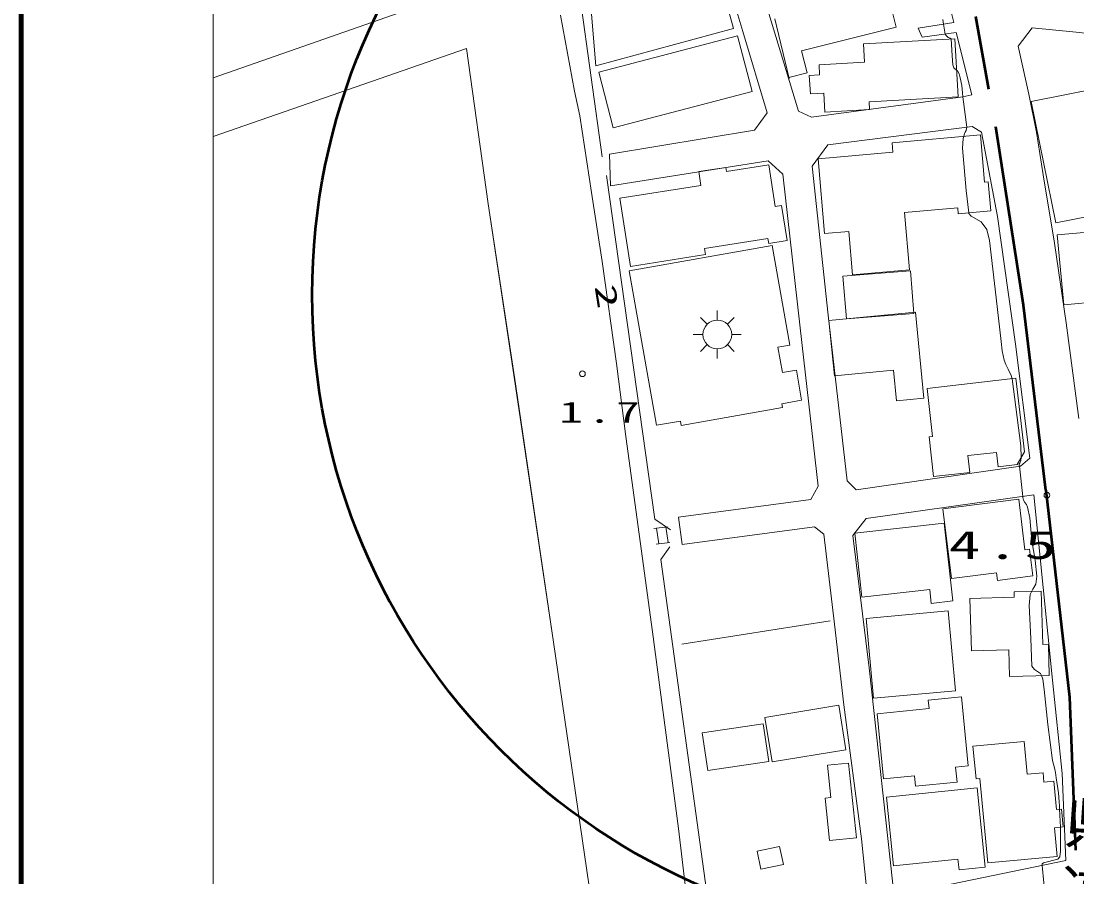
# Model space of a CAD drawing. Units: millimetres on the paper. Extents: x 20 to 1662, y 20 to 574.
# Drawn here: x 20 to 47.48, y 152.53 to 174.82 of the extents above; entities that cross this region are included whole.
import ezdxf
from ezdxf.enums import TextEntityAlignment as Align

# ---------------------------------------------------------------- set-up
doc = ezdxf.new("R2010")
doc.units = ezdxf.units.MM
for name, color, linetype, lineweight in [('D-STR（管路）', 1, 'Continuous', 50), ('D-SUV', 8, 'Continuous', 13), ('D-TTL', 2, 'Continuous', 140), ('D-TTL-LINE', 7, 'Continuous', 13)]:
    doc.layers.add(name, color=color, linetype=linetype, lineweight=lineweight)
doc.styles.add('@ＭＳ ゴシック', font='')
doc.styles.add('ＭＳ ゴシック', font='')
doc.styles.get('@ＭＳ ゴシック').set_extended_font_data('@MS Gothic')
doc.styles.get('ＭＳ ゴシック').set_extended_font_data('MS Gothic')

msp = doc.modelspace()

# ---------------------------------------------------------------- linework, layer by layer
at = {"layer": 'D-STR（管路）'}
for p, q in [((44.841, 174.934), (45.187, 173.048)), ((46.092, 167.419), (45.373, 172.061)), ((46.678, 162.598), (46.092, 167.419)), ((46.678, 162.598), (47.289, 157.205)), ((47.289, 157.205), (47.448, 153.221))]:
    msp.add_line(p, q, dxfattribs=at)
msp.add_circle((44.344, 167.685), 16.767, dxfattribs=at)
at = {"layer": 'D-SUV'}
for p, q in [((38.117, 176.807), (38.789, 174.543)), ((39.769, 174.017), (39.013, 176.525)), ((43.853, 176.521), (44.281, 174.777)), ((38.175, 175.975), (38.541, 174.623)), ((35.125, 171.285), (34.513, 175.701)), ((34.959, 173.653), (34.779, 175.783)), ((31.223, 175.521), (25, 173.339)), ((34.043, 174.975), (34.407, 172.991)), ((39.991, 173.321), (39.621, 174.877)), ((42.677, 175.073), (42.781, 174.661)), ((44.009, 174.733), (43.993, 174.861)), ((38.541, 174.623), (34.959, 173.653)), ((38.789, 174.543), (39.425, 172.427)), ((42.781, 174.661), (40.319, 174.041)), ((44.281, 174.777), (43.355, 174.631)), ((43.355, 174.631), (43.453, 174.395)), ((44.059, 174.479), (44.009, 174.733)), ((46.321, 174.639), (45.957, 174.163)), ((47.461, 174.527), (46.321, 174.639)), ((48.477, 174.415), (47.461, 174.527)), ((35.035, 173.489), (38.651, 174.433)), ((38.651, 174.433), (39.031, 172.983)), ((41.929, 174.221), (44.307, 174.355)), ((43.453, 174.395), (44.343, 174.517)), ((44.059, 174.479), (44.079, 174.441)), ((44.079, 174.441), (44.095, 174.421)), ((44.095, 174.421), (44.119, 174.405)), ((44.119, 174.405), (44.137, 174.393)), ((44.137, 174.393), (44.159, 174.385)), ((44.159, 174.385), (44.187, 174.375)), ((44.187, 174.375), (44.213, 174.351)), ((44.213, 174.351), (44.239, 173.911)), ((44.307, 174.355), (44.393, 172.841)), ((44.343, 174.517), (44.745, 172.897)), ((25, 171.811), (31.595, 174.103)), ((25, 171.809), (31.595, 174.101)), ((31.595, 174.103), (32.159, 170.061)), ((31.595, 174.101), (32.157, 170.061)), ((40.233, 172.471), (39.769, 174.017)), ((40.319, 174.041), (40.463, 173.467)), ((41.957, 173.745), (41.929, 174.221)), ((45.957, 174.163), (46.233, 172.911)), ((40.771, 173.677), (41.957, 173.745)), ((44.239, 173.911), (44.259, 173.675)), ((35.413, 172.039), (35.035, 173.489)), ((40.463, 173.467), (39.985, 173.345)), ((40.785, 173.417), (40.771, 173.677)), ((44.259, 173.675), (44.279, 173.603)), ((44.279, 173.603), (44.353, 173.543)), ((44.353, 173.543), (44.377, 173.525)), ((44.377, 173.525), (44.419, 173.447)), ((44.419, 173.447), (44.449, 173.339)), ((39.985, 173.345), (39.991, 173.321)), ((40.519, 173.403), (40.785, 173.417)), ((40.547, 172.919), (40.519, 173.403)), ((44.449, 173.339), (44.485, 173.137)), ((34.407, 172.991), (34.541, 172.347)), ((39.031, 172.983), (35.413, 172.039)), ((40.893, 172.937), (40.547, 172.919)), ((40.921, 172.445), (40.893, 172.937)), ((44.485, 173.137), (44.505, 172.951)), ((44.505, 172.951), (44.513, 172.847)), ((44.745, 172.897), (44.513, 172.847)), ((46.233, 172.911), (46.433, 171.923)), ((46.297, 172.719), (48.091, 173.083)), ((44.513, 172.847), (40.575, 172.311)), ((44.393, 172.841), (42.077, 172.711)), ((42.077, 172.711), (42.089, 172.511)), ((44.513, 172.847), (44.615, 172.051)), ((46.937, 169.559), (46.297, 172.719)), ((34.541, 172.347), (34.851, 170.357)), ((39.425, 172.427), (39.095, 171.977)), ((40.575, 172.311), (40.233, 172.471)), ((42.089, 172.511), (40.921, 172.445)), ((44.759, 172.069), (41.003, 171.591)), ((44.615, 172.051), (44.605, 171.967)), ((45.005, 171.925), (44.759, 172.069)), ((39.095, 171.977), (35.315, 171.355)), ((42.677, 171.649), (44.971, 171.851)), ((44.539, 171.813), (44.527, 171.755)), ((44.555, 171.889), (44.539, 171.813)), ((44.577, 171.923), (44.555, 171.889)), ((44.605, 171.967), (44.577, 171.923)), ((44.971, 171.851), (45.077, 170.621)), ((45.417, 169.729), (45.005, 171.925)), ((46.433, 171.923), (46.609, 170.809)), ((41.003, 171.591), (40.591, 171.037)), ((42.697, 171.405), (42.677, 171.649)), ((44.527, 171.755), (44.509, 171.511)), ((44.509, 171.511), (44.603, 170.401)), ((35.315, 171.355), (35.339, 170.527)), ((40.745, 171.233), (42.697, 171.405)), ((40.911, 169.281), (40.745, 171.233)), ((35.339, 170.527), (39.449, 171.175)), ((37.641, 170.897), (38.343, 171.007)), ((38.343, 171.007), (38.361, 170.897)), ((38.361, 170.897), (39.461, 171.071)), ((39.449, 171.175), (39.827, 170.829)), ((39.461, 171.071), (39.631, 169.991)), ((40.591, 171.037), (41.007, 167.155)), ((36.493, 161.841), (35.237, 170.795)), ((37.697, 170.537), (37.641, 170.897)), ((39.827, 170.829), (40.329, 166.371)), ((46.609, 170.809), (46.897, 169.035)), ((35.583, 170.203), (37.697, 170.537)), ((44.603, 170.401), (44.671, 169.825)), ((45.077, 170.621), (45.177, 170.631)), ((45.177, 170.631), (45.241, 169.875)), ((34.851, 170.357), (35.123, 168.553)), ((35.861, 168.429), (35.583, 170.203)), ((32.157, 170.061), (32.839, 165.541)), ((32.159, 170.061), (32.841, 165.541)), ((39.631, 169.991), (39.797, 170.017)), ((39.797, 170.017), (39.941, 169.099)), ((44.381, 169.957), (42.995, 169.835)), ((44.395, 169.801), (44.381, 169.957)), ((45.241, 169.875), (44.395, 169.801)), ((42.995, 169.835), (43.123, 168.337)), ((44.671, 169.825), (44.673, 169.805)), ((44.673, 169.805), (44.729, 169.735)), ((44.729, 169.735), (44.995, 169.589)), ((44.995, 169.589), (45.141, 169.393)), ((45.889, 166.403), (45.417, 169.729)), ((47.861, 169.747), (46.937, 169.559)), ((41.545, 169.337), (40.911, 169.281)), ((41.641, 168.207), (41.545, 169.337)), ((45.141, 169.393), (45.207, 169.101)), ((46.969, 169.249), (47.671, 169.315)), ((39.441, 169.155), (37.787, 168.895)), ((39.463, 169.025), (39.441, 169.155)), ((39.941, 169.099), (39.463, 169.025)), ((45.207, 169.101), (45.385, 167.607)), ((46.897, 169.035), (47.209, 166.957)), ((47.141, 167.427), (46.969, 169.249)), ((35.827, 168.315), (39.555, 168.975)), ((37.787, 168.895), (37.813, 168.737)), ((39.555, 168.975), (40.015, 166.377)), ((35.123, 168.553), (35.495, 165.903)), ((37.813, 168.737), (35.861, 168.429)), ((36.539, 164.289), (35.827, 168.315)), ((41.395, 168.175), (43.149, 168.313)), ((43.123, 168.337), (41.641, 168.207)), ((43.149, 168.313), (43.237, 167.205)), ((41.483, 167.065), (41.395, 168.175)), ((45.385, 167.607), (45.515, 166.471)), ((48.379, 167.543), (47.141, 167.427)), ((38.123, 167.28), (38.123, 167.03)), ((41.007, 167.155), (41.505, 162.847)), ((41.031, 167.017), (43.281, 167.233)), ((43.237, 167.205), (41.483, 167.065)), ((43.281, 167.233), (43.499, 164.993)), ((37.858, 166.92), (37.683, 167.095)), ((38.563, 167.095), (38.388, 166.92)), ((41.171, 165.577), (41.031, 167.017)), ((47.209, 166.957), (47.535, 164.463)), ((37.748, 166.655), (37.498, 166.655)), ((38.498, 166.655), (38.748, 166.655)), ((37.858, 166.39), (37.683, 166.215)), ((38.123, 166.28), (38.123, 166.03)), ((38.388, 166.39), (38.563, 166.215)), ((40.015, 166.377), (39.701, 166.321)), ((39.701, 166.321), (39.817, 165.665)), ((40.329, 166.371), (40.745, 162.703)), ((45.515, 166.471), (45.539, 166.233)), ((46.257, 163.437), (45.889, 166.403)), ((45.539, 166.233), (45.593, 165.989)), ((35.495, 165.903), (35.741, 164.001)), ((39.817, 165.665), (40.181, 165.729)), ((40.181, 165.729), (40.319, 164.941)), ((45.593, 165.989), (45.635, 165.873)), ((45.635, 165.873), (45.695, 165.751)), ((45.695, 165.751), (45.769, 165.583)), ((32.839, 165.541), (33.855, 158.645)), ((32.841, 165.541), (33.857, 158.645)), ((42.713, 165.727), (41.171, 165.577)), ((42.791, 164.923), (42.713, 165.727)), ((43.587, 165.251), (45.899, 165.515)), ((45.769, 165.583), (45.799, 165.503)), ((46.023, 163.753), (45.799, 165.503)), ((45.899, 165.515), (46.117, 163.595)), ((43.729, 164.001), (43.587, 165.251)), ((40.319, 164.941), (39.803, 164.849)), ((43.499, 164.993), (42.791, 164.923)), ((39.821, 164.749), (37.183, 164.281)), ((39.803, 164.849), (39.821, 164.749)), ((37.161, 164.399), (36.539, 164.289)), ((37.183, 164.281), (37.161, 164.399)), ((35.741, 164.001), (36.439, 158.909)), ((43.635, 163.991), (43.729, 164.001)), ((43.753, 162.953), (43.635, 163.991)), ((45.389, 163.585), (44.647, 163.501)), ((45.431, 163.211), (45.389, 163.585)), ((46.117, 163.595), (45.929, 163.269)), ((46.031, 163.447), (46.023, 163.753)), ((44.647, 163.501), (44.697, 163.061)), ((45.929, 163.269), (45.431, 163.211)), ((45.995, 163.307), (45.981, 163.279)), ((45.981, 163.279), (45.981, 163.253)), ((46.021, 163.371), (45.995, 163.307)), ((46.015, 163.225), (46.257, 163.437)), ((46.031, 163.447), (46.021, 163.371)), ((41.739, 162.607), (46.015, 163.225)), ((44.697, 163.061), (43.753, 162.953)), ((45.981, 163.253), (45.987, 163.227)), ((45.987, 163.227), (45.987, 163.221)), ((45.987, 163.221), (46.077, 162.439)), ((41.505, 162.847), (41.739, 162.607)), ((40.745, 162.703), (40.561, 162.357)), ((41.995, 161.861), (46.363, 162.479)), ((46.077, 162.439), (46.079, 162.413)), ((46.363, 162.479), (46.847, 157.649)), ((40.561, 162.357), (37.113, 161.893)), ((43.997, 162.115), (45.973, 162.367)), ((45.973, 162.367), (46.133, 161.045)), ((46.079, 162.413), (46.097, 162.341)), ((46.097, 162.341), (46.125, 162.277)), ((46.125, 162.277), (46.171, 162.223)), ((46.171, 162.223), (46.197, 162.155)), ((37.113, 161.893), (37.207, 161.181)), ((44.217, 160.295), (43.997, 162.115)), ((46.197, 162.155), (46.255, 161.877)), ((36.829, 161.649), (36.473, 161.597)), ((36.907, 161.563), (36.493, 161.841)), ((36.541, 161.607), (36.599, 161.199)), ((36.787, 161.643), (36.847, 161.235)), ((37.207, 161.181), (40.657, 161.643)), ((40.657, 161.643), (40.895, 161.453)), ((41.649, 161.423), (41.995, 161.861)), ((41.701, 161.477), (44.027, 161.741)), ((44.027, 161.741), (44.257, 159.715)), ((46.255, 161.877), (46.315, 161.283)), ((40.895, 161.453), (41.177, 159.111)), ((42.073, 157.971), (41.649, 161.423)), ((41.889, 159.811), (41.701, 161.477)), ((36.889, 161.241), (36.531, 161.189)), ((36.655, 160.797), (36.891, 161.121)), ((46.133, 161.045), (46.253, 161.059)), ((46.253, 161.059), (46.335, 160.367)), ((46.315, 161.283), (46.395, 160.779)), ((37.981, 151.191), (36.655, 160.797)), ((46.395, 160.779), (46.441, 160.357)), ((45.393, 160.445), (44.217, 160.295)), ((45.417, 160.251), (45.393, 160.445)), ((46.335, 160.367), (45.417, 160.251)), ((46.441, 160.357), (46.415, 160.151)), ((43.653, 160.011), (41.889, 159.811)), ((43.693, 159.651), (43.653, 160.011)), ((45.847, 159.951), (46.557, 159.971)), ((46.313, 159.965), (46.269, 159.881)), ((46.341, 160.019), (46.313, 159.965)), ((46.415, 160.151), (46.341, 160.019)), ((46.557, 159.971), (46.595, 158.579)), ((44.257, 159.715), (43.693, 159.651)), ((44.699, 159.779), (45.851, 159.811)), ((44.737, 158.415), (44.699, 159.779)), ((45.851, 159.811), (45.847, 159.951)), ((46.269, 159.881), (46.241, 159.595)), ((41.999, 159.261), (44.135, 159.453)), ((44.135, 159.453), (44.321, 157.375)), ((46.241, 159.595), (46.283, 158.733)), ((37.201, 158.591), (41.063, 159.199)), ((42.187, 157.183), (41.999, 159.261)), ((36.439, 158.909), (37.109, 153.789)), ((41.177, 159.111), (41.419, 157.011)), ((33.855, 158.645), (35.201, 149.441)), ((33.857, 158.645), (35.201, 149.441)), ((46.283, 158.733), (46.315, 158.019)), ((46.595, 158.579), (46.741, 158.585)), ((46.741, 158.585), (46.763, 157.775)), ((45.713, 158.441), (44.737, 158.415)), ((45.733, 157.745), (45.713, 158.441)), ((42.697, 152.337), (42.073, 157.971)), ((46.763, 157.775), (45.733, 157.745)), ((46.315, 158.019), (46.381, 157.933)), ((46.381, 157.933), (46.533, 157.827)), ((46.533, 157.827), (46.559, 157.769)), ((46.559, 157.769), (46.599, 157.681)), ((46.599, 157.681), (46.633, 157.411)), ((46.847, 157.649), (47.105, 155.221)), ((44.321, 157.375), (42.187, 157.183)), ((43.613, 157.131), (44.479, 157.217)), ((44.479, 157.217), (44.657, 155.421)), ((46.633, 157.411), (46.725, 156.499)), ((39.357, 156.679), (41.283, 156.997)), ((41.283, 156.997), (41.473, 155.839)), ((41.419, 157.011), (41.873, 153.515)), ((43.635, 156.909), (43.613, 157.131)), ((39.549, 155.521), (39.357, 156.679)), ((42.281, 156.773), (43.635, 156.909)), ((42.449, 155.081), (42.281, 156.773)), ((37.731, 156.277), (39.319, 156.513)), ((39.319, 156.513), (39.465, 155.533)), ((46.725, 156.499), (46.845, 155.561)), ((37.877, 155.299), (37.731, 156.277)), ((41.473, 155.839), (39.549, 155.521)), ((44.779, 155.929), (46.111, 156.055)), ((44.859, 155.085), (44.779, 155.929)), ((46.111, 156.055), (46.193, 155.199)), ((46.845, 155.561), (46.905, 155.367)), ((39.465, 155.533), (37.877, 155.299)), ((40.989, 155.437), (41.541, 155.493)), ((41.077, 154.593), (40.989, 155.437)), ((41.541, 155.493), (41.743, 153.547)), ((44.657, 155.421), (44.327, 155.387)), ((44.327, 155.387), (44.365, 154.995)), ((46.905, 155.367), (46.927, 155.245)), ((43.255, 155.161), (42.449, 155.081)), ((43.281, 154.887), (43.255, 155.161)), ((44.959, 155.093), (44.859, 155.085)), ((45.167, 152.891), (44.959, 155.093)), ((46.193, 155.199), (46.605, 155.239)), ((46.605, 155.239), (46.627, 154.995)), ((46.627, 154.995), (46.883, 155.019)), ((46.883, 155.019), (46.951, 154.283)), ((46.927, 155.245), (46.947, 155.111)), ((46.947, 155.111), (47.005, 154.719)), ((47.105, 155.221), (47.199, 152.955)), ((42.529, 154.605), (44.887, 154.845)), ((44.365, 154.995), (43.281, 154.887)), ((44.887, 154.845), (45.097, 152.783)), ((40.933, 154.579), (41.077, 154.593)), ((41.047, 153.475), (40.933, 154.579)), ((42.709, 152.815), (42.529, 154.605)), ((47.005, 154.719), (47.027, 154.481)), ((47.027, 154.481), (47.033, 154.377)), ((46.951, 154.283), (47.085, 154.295)), ((47.033, 154.377), (47.031, 154.289)), ((47.057, 153.821), (47.031, 154.289)), ((47.085, 154.295), (47.129, 153.827)), ((37.109, 153.789), (37.319, 152.029)), ((47.129, 153.827), (46.903, 153.807)), ((46.903, 153.807), (46.973, 153.061)), ((47.061, 153.197), (47.057, 153.821)), ((41.743, 153.547), (41.047, 153.475)), ((41.873, 153.515), (42.009, 152.245)), ((39.159, 153.193), (39.745, 153.317)), ((39.259, 152.729), (39.159, 153.193)), ((39.745, 153.317), (39.843, 152.853)), ((47.037, 153.049), (47.061, 153.197)), ((39.843, 152.853), (39.259, 152.729)), ((44.389, 152.985), (42.709, 152.815)), ((47.199, 152.955), (43.119, 152.111)), ((44.417, 152.715), (44.389, 152.985)), ((46.973, 153.061), (45.167, 152.891)), ((46.579, 152.827), (46.581, 152.867)), ((46.679, 151.761), (46.579, 152.827)), ((46.581, 152.867), (46.611, 152.895)), ((46.611, 152.895), (46.987, 152.993)), ((46.987, 152.993), (47.037, 153.049)), ((45.097, 152.783), (44.417, 152.715))]:
    msp.add_line(p, q, dxfattribs=at)
for centre, radius in [((38.123, 166.655), 0.375), ((34.611, 165.633), 0.075), ((46.703, 162.467), 0.075)]:
    msp.add_circle(centre, radius, dxfattribs=at)
at = {"layer": 'D-TTL'}
for p, q in [((20, 574), (20, 20)), ((20, 20), (20, 574))]:
    msp.add_line(p, q, dxfattribs=at)
at = {"layer": 'D-TTL-LINE'}
msp.add_line((25, 206), (25, 106), dxfattribs=at)

# ---------------------------------------------------------------- texts
at = {"layer": 'D-SUV', "style": 'ＭＳ ゴシック', "width": 1.65}
msp.add_text('2', height=0.55, rotation=279, dxfattribs=at).set_placement((34.763, 167.885), align=Align.BOTTOM_LEFT)
at = {"layer": 'D-SUV', "attachment_point": 7, "style": 'ＭＳ ゴシック'}
for s, insert, char_height in [('\\T1.2;\\W1.65;1.7', (34.009, 164.347), 0.5499), ('\\T1.2;\\W1.65;4.5', (44.151, 160.797), 0.7331)]:
    msp.add_mtext(s, dxfattribs=dict(at, insert=insert, char_height=char_height))
at = {"layer": 'D-SUV', "insert": (47.256, 154.725), "char_height": 1.1, "attachment_point": 7, "rotation": 266, "style": '@ＭＳ ゴシック'}
msp.add_mtext('\\T1.2;県道深溝西浦線', dxfattribs=at)

doc.saveas('drawing.dxf')
